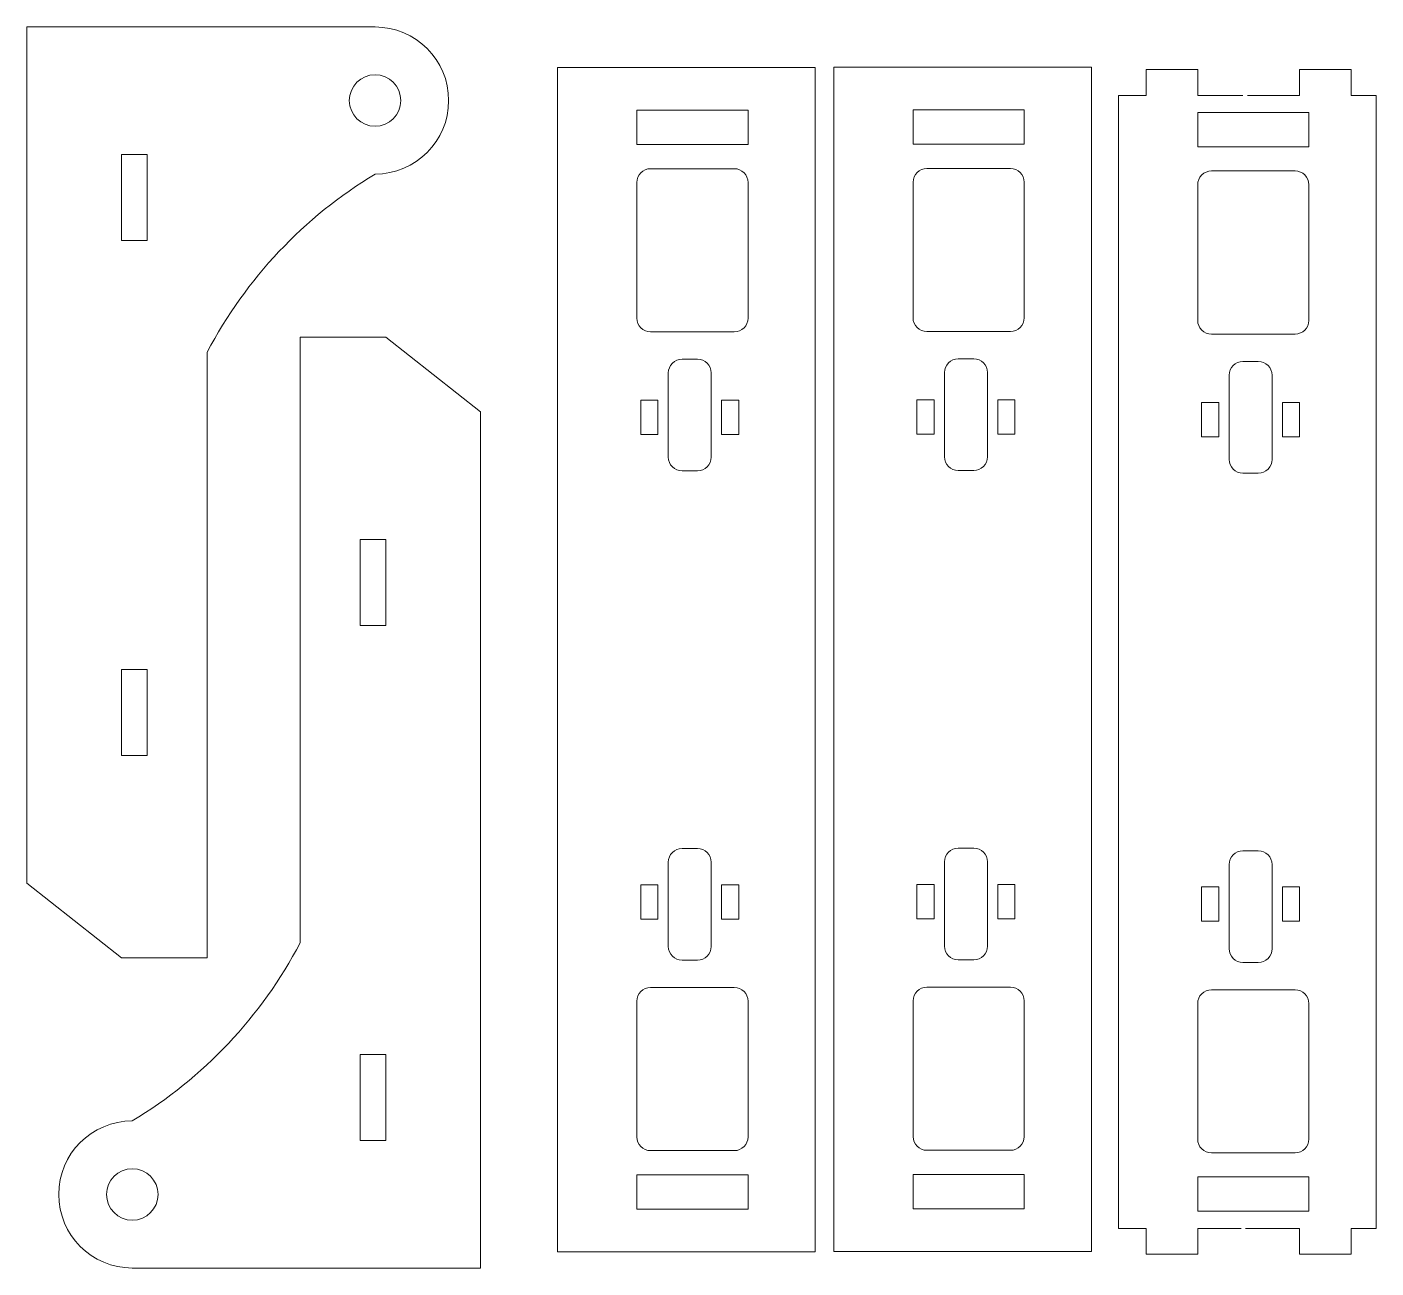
# Model space of a CAD drawing. Header units: centimetres. Extents: x -259 to 261, y 17 to 228.
# Drawn here: x -57.32 to -41.51, y 176.32 to 190.87 of the extents above; entities that cross this region are included whole.
import ezdxf

# ---------------------------------------------------------------- set-up
doc = ezdxf.new("R2010")
doc.units = ezdxf.units.CM
doc.header["$MEASUREMENT"] = 0
doc.layers.add('layer 1', color=7, linetype='Continuous')

msp = doc.modelspace()

# ---------------------------------------------------------------- linework, layer by layer
at = {"layer": 'layer 1', "color": 250, "lineweight": 9}
for points, knots in [([(-53.24024, 190.87072), (-53.24024, 190.87072), (-57.31993, 190.87072), (-57.31993, 190.87072), (-57.31993, 190.87072), (-57.31993, 190.87072), (-57.31993, 180.83529), (-57.31993, 180.83529)], [0, 0, 0, 0, 0.33333333, 0.33333333, 0.33333333, 0.33333333, 1, 1, 1, 1]), ([(-55.20691, 187.0604), (-54.75407, 187.92207), (-54.0739, 188.64363), (-53.24024, 189.14606), (-53.24024, 189.14606), (-52.76396, 189.14606), (-52.37787, 189.53237), (-52.37787, 190.00861), (-52.37787, 190.00861), (-52.37787, 190.48484), (-52.76396, 190.87072), (-53.24024, 190.87072)], [0, 0, 0, 0, 0.25, 0.25, 0.25, 0.25, 0.5, 0.5, 0.5, 0.5, 1, 1, 1, 1]), ([(-48.08195, 190.39721), (-48.08195, 190.39721), (-48.97771, 190.39721), (-48.97771, 190.39721), (-48.97771, 190.39721), (-48.97771, 190.39721), (-50.17217, 190.39721), (-50.17217, 190.39721), (-50.17217, 190.39721), (-50.17217, 190.39721), (-51.10057, 190.39721), (-51.10057, 190.39721), (-51.10057, 190.39721), (-51.10057, 190.39721), (-51.10057, 176.51164), (-51.10057, 176.51164), (-51.10057, 176.51164), (-51.10057, 176.51164), (-50.1721, 176.51164), (-50.1721, 176.51164), (-50.1721, 176.51164), (-50.1721, 176.51164), (-48.97771, 176.51164), (-48.97771, 176.51164), (-48.97771, 176.51164), (-48.97771, 176.51164), (-48.08195, 176.51163), (-48.08195, 176.51163), (-48.08195, 176.51163), (-48.08195, 181.14015), (-48.08195, 185.76869), (-48.08195, 190.39721)], [0, 0, 0, 0, 0.11111111, 0.11111111, 0.11111111, 0.11111111, 0.22222222, 0.22222222, 0.22222222, 0.22222222, 0.33333333, 0.33333333, 0.33333333, 0.33333333, 0.44444444, 0.44444444, 0.44444444, 0.44444444, 0.55555556, 0.55555556, 0.55555556, 0.55555556, 0.66666667, 0.66666667, 0.66666667, 0.66666667, 0.77777778, 0.77777778, 0.77777778, 0.77777778, 1, 1, 1, 1]), ([(-44.84505, 190.40102), (-44.84505, 190.40102), (-45.74081, 190.40102), (-45.74081, 190.40102), (-45.74081, 190.40102), (-45.74081, 190.40102), (-46.93527, 190.40102), (-46.93527, 190.40102), (-46.93527, 190.40102), (-46.93527, 190.40102), (-47.86367, 190.40102), (-47.86367, 190.40102), (-47.86367, 190.40102), (-47.86367, 190.40102), (-47.86367, 176.51546), (-47.86367, 176.51546), (-47.86367, 176.51546), (-47.86367, 176.51546), (-46.9352, 176.51546), (-46.9352, 176.51546), (-46.9352, 176.51546), (-46.9352, 176.51546), (-45.74081, 176.51546), (-45.74081, 176.51546), (-45.74081, 176.51546), (-45.74081, 176.51546), (-44.84505, 176.51545), (-44.84505, 176.51545), (-44.84505, 176.51545), (-44.84505, 181.14397), (-44.84505, 185.7725), (-44.84505, 190.40102)], [0, 0, 0, 0, 0.11111111, 0.11111111, 0.11111111, 0.11111111, 0.22222222, 0.22222222, 0.22222222, 0.22222222, 0.33333333, 0.33333333, 0.33333333, 0.33333333, 0.44444444, 0.44444444, 0.44444444, 0.44444444, 0.55555556, 0.55555556, 0.55555556, 0.55555556, 0.66666667, 0.66666667, 0.66666667, 0.66666667, 0.77777778, 0.77777778, 0.77777778, 0.77777778, 1, 1, 1, 1]), ([(-43.06846, 190.0688), (-43.06846, 190.0688), (-43.59961, 190.0688), (-43.59961, 190.0688), (-43.59961, 190.0688), (-43.59961, 190.0688), (-43.59961, 190.37069), (-43.59961, 190.37069), (-43.59961, 190.37069), (-43.59961, 190.37069), (-44.20335, 190.37069), (-44.20335, 190.37069), (-44.20335, 190.37069), (-44.20335, 190.37069), (-44.20335, 190.0688), (-44.20335, 190.0688), (-44.20335, 190.0688), (-44.20335, 190.0688), (-44.52807, 190.0688), (-44.52807, 190.0688), (-44.52807, 190.0688), (-44.52807, 190.0688), (-44.52807, 176.78693), (-44.52807, 176.78693), (-44.52807, 176.78693), (-44.52807, 176.78693), (-44.20335, 176.78693), (-44.20335, 176.78693), (-44.20335, 176.78693), (-44.20335, 176.78693), (-44.20335, 176.48512), (-44.20335, 176.48512), (-44.20335, 176.48512), (-44.20335, 176.48512), (-43.59961, 176.48512), (-43.59961, 176.48512), (-43.59961, 176.48512), (-43.59961, 176.48512), (-43.59961, 176.78693), (-43.59961, 176.78693), (-43.59961, 176.78693), (-43.59961, 176.78693), (-43.08963, 176.78693), (-43.08963, 176.78693)], [0, 0, 0, 0, 0.08333333, 0.08333333, 0.08333333, 0.08333333, 0.16666667, 0.16666667, 0.16666667, 0.16666667, 0.25, 0.25, 0.25, 0.25, 0.33333333, 0.33333333, 0.33333333, 0.33333333, 0.41666667, 0.41666667, 0.41666667, 0.41666667, 0.5, 0.5, 0.5, 0.5, 0.58333333, 0.58333333, 0.58333333, 0.58333333, 0.66666667, 0.66666667, 0.66666667, 0.66666667, 0.75, 0.75, 0.75, 0.75, 0.83333333, 0.83333333, 0.83333333, 0.83333333, 1, 1, 1, 1]), ([(-43.03803, 176.78693), (-43.03803, 176.78693), (-42.40539, 176.78693), (-42.40539, 176.78693), (-42.40539, 176.78693), (-42.40539, 176.78693), (-42.40539, 176.48512), (-42.40539, 176.48512), (-42.40539, 176.48512), (-42.40539, 176.48512), (-41.8017, 176.48512), (-41.8017, 176.48512), (-41.8017, 176.48512), (-41.8017, 176.48512), (-41.8017, 176.78693), (-41.8017, 176.78693), (-41.8017, 176.78693), (-41.8017, 176.78693), (-41.50945, 176.78693), (-41.50945, 176.78693), (-41.50945, 176.78693), (-41.50945, 176.78693), (-41.50945, 190.0688), (-41.50945, 190.0688), (-41.50945, 190.0688), (-41.50945, 190.0688), (-41.8017, 190.0688), (-41.8017, 190.0688), (-41.8017, 190.0688), (-41.8017, 190.0688), (-41.8017, 190.37069), (-41.8017, 190.37069), (-41.8017, 190.37069), (-41.8017, 190.37069), (-42.40539, 190.37069), (-42.40539, 190.37069), (-42.40539, 190.37069), (-42.40539, 190.37069), (-42.40539, 190.0688), (-42.40539, 190.0688), (-42.40539, 190.0688), (-42.40539, 190.0688), (-43.01686, 190.0688), (-43.01686, 190.0688)], [0, 0, 0, 0, 0.08333333, 0.08333333, 0.08333333, 0.08333333, 0.16666667, 0.16666667, 0.16666667, 0.16666667, 0.25, 0.25, 0.25, 0.25, 0.33333333, 0.33333333, 0.33333333, 0.33333333, 0.41666667, 0.41666667, 0.41666667, 0.41666667, 0.5, 0.5, 0.5, 0.5, 0.58333333, 0.58333333, 0.58333333, 0.58333333, 0.66666667, 0.66666667, 0.66666667, 0.66666667, 0.75, 0.75, 0.75, 0.75, 0.83333333, 0.83333333, 0.83333333, 0.83333333, 1, 1, 1, 1]), ([(-53.54205, 190.00861), (-53.54205, 189.84186), (-53.4069, 189.70654), (-53.24024, 189.70654), (-53.24024, 189.70654), (-53.07349, 189.70654), (-52.93835, 189.84186), (-52.93835, 190.00861), (-52.93835, 190.00861), (-52.93835, 190.17535), (-53.07349, 190.31023), (-53.24024, 190.31023), (-53.24024, 190.31023), (-53.4069, 190.31023), (-53.54205, 190.17535), (-53.54205, 190.00861)], [0, 0, 0, 0, 0.2, 0.2, 0.2, 0.2, 0.4, 0.4, 0.4, 0.4, 0.6, 0.6, 0.6, 0.6, 1, 1, 1, 1]), ([(-48.86938, 189.49161), (-48.86938, 189.49161), (-50.1721, 189.49161), (-50.1721, 189.49161), (-50.1721, 189.49161), (-50.1721, 189.49161), (-50.1721, 189.89412), (-50.1721, 189.89412), (-50.1721, 189.89412), (-50.1721, 189.89412), (-48.86938, 189.89412), (-48.86938, 189.89412), (-48.86938, 189.89412), (-48.86938, 189.89412), (-48.86938, 189.49161), (-48.86938, 189.49161)], [0, 0, 0, 0, 0.2, 0.2, 0.2, 0.2, 0.4, 0.4, 0.4, 0.4, 0.6, 0.6, 0.6, 0.6, 1, 1, 1, 1]), ([(-45.63247, 189.49543), (-45.63247, 189.49543), (-46.9352, 189.49543), (-46.9352, 189.49543), (-46.9352, 189.49543), (-46.9352, 189.49543), (-46.9352, 189.89794), (-46.9352, 189.89794), (-46.9352, 189.89794), (-46.9352, 189.89794), (-45.63247, 189.89794), (-45.63247, 189.89794), (-45.63247, 189.89794), (-45.63247, 189.89794), (-45.63247, 189.49543), (-45.63247, 189.49543)], [0, 0, 0, 0, 0.2, 0.2, 0.2, 0.2, 0.4, 0.4, 0.4, 0.4, 0.6, 0.6, 0.6, 0.6, 1, 1, 1, 1]), ([(-43.59961, 189.86761), (-43.59961, 189.86761), (-42.29688, 189.86761), (-42.29688, 189.86761), (-42.29688, 189.86761), (-42.29688, 189.86761), (-42.29688, 189.46509), (-42.29688, 189.46509), (-42.29688, 189.46509), (-42.29688, 189.46509), (-43.59961, 189.46509), (-43.59961, 189.46509), (-43.59961, 189.46509), (-43.59961, 189.46509), (-43.59961, 189.86761), (-43.59961, 189.86761)], [0, 0, 0, 0, 0.2, 0.2, 0.2, 0.2, 0.4, 0.4, 0.4, 0.4, 0.6, 0.6, 0.6, 0.6, 1, 1, 1, 1]), ([(-56.21311, 189.37479), (-56.21311, 189.37479), (-56.21311, 188.36863), (-56.21311, 188.36863), (-56.21311, 188.36863), (-56.21311, 188.36863), (-55.91126, 188.36863), (-55.91126, 188.36863), (-55.91126, 188.36863), (-55.91126, 188.36863), (-55.91126, 189.37479), (-55.91126, 189.37479), (-55.91126, 189.37479), (-55.91126, 189.37479), (-56.21311, 189.37479), (-56.21311, 189.37479)], [0, 0, 0, 0, 0.2, 0.2, 0.2, 0.2, 0.4, 0.4, 0.4, 0.4, 0.6, 0.6, 0.6, 0.6, 1, 1, 1, 1]), ([(-48.86938, 187.45855), (-48.86938, 187.45855), (-48.86938, 189.04833), (-48.86938, 189.04833), (-48.86938, 189.04833), (-48.86938, 189.13725), (-48.94149, 189.20932), (-49.03036, 189.20932), (-49.03036, 189.20932), (-49.03036, 189.20932), (-50.01112, 189.20932), (-50.01112, 189.20932), (-50.01112, 189.20932), (-50.10001, 189.20932), (-50.1721, 189.13722), (-50.1721, 189.04833), (-50.1721, 189.04833), (-50.1721, 189.04833), (-50.1721, 187.45855), (-50.1721, 187.45855), (-50.1721, 187.45855), (-50.1721, 187.41582), (-50.15517, 187.37487), (-50.12496, 187.34471), (-50.12496, 187.34471), (-50.0948, 187.31454), (-50.05385, 187.29757), (-50.01112, 187.29757), (-50.01112, 187.29757), (-50.01112, 187.29757), (-49.03036, 187.29757), (-49.03036, 187.29757), (-49.03036, 187.29757), (-48.94149, 187.29757), (-48.86938, 187.36964), (-48.86938, 187.45855)], [0, 0, 0, 0, 0.1, 0.1, 0.1, 0.1, 0.2, 0.2, 0.2, 0.2, 0.3, 0.3, 0.3, 0.3, 0.4, 0.4, 0.4, 0.4, 0.5, 0.5, 0.5, 0.5, 0.6, 0.6, 0.6, 0.6, 0.7, 0.7, 0.7, 0.7, 0.8, 0.8, 0.8, 0.8, 1, 1, 1, 1]), ([(-45.63247, 187.46237), (-45.63247, 187.46237), (-45.63247, 189.05215), (-45.63247, 189.05215), (-45.63247, 189.05215), (-45.63247, 189.14107), (-45.70458, 189.21314), (-45.79346, 189.21314), (-45.79346, 189.21314), (-45.79346, 189.21314), (-46.77422, 189.21314), (-46.77422, 189.21314), (-46.77422, 189.21314), (-46.86311, 189.21314), (-46.9352, 189.14104), (-46.9352, 189.05215), (-46.9352, 189.05215), (-46.9352, 189.05215), (-46.9352, 187.46237), (-46.9352, 187.46237), (-46.9352, 187.46237), (-46.9352, 187.41964), (-46.91827, 187.37869), (-46.88806, 187.34853), (-46.88806, 187.34853), (-46.8579, 187.31836), (-46.81695, 187.30139), (-46.77422, 187.30139), (-46.77422, 187.30139), (-46.77422, 187.30139), (-45.79346, 187.30139), (-45.79346, 187.30139), (-45.79346, 187.30139), (-45.70458, 187.30139), (-45.63247, 187.37345), (-45.63247, 187.46237)], [0, 0, 0, 0, 0.1, 0.1, 0.1, 0.1, 0.2, 0.2, 0.2, 0.2, 0.3, 0.3, 0.3, 0.3, 0.4, 0.4, 0.4, 0.4, 0.5, 0.5, 0.5, 0.5, 0.6, 0.6, 0.6, 0.6, 0.7, 0.7, 0.7, 0.7, 0.8, 0.8, 0.8, 0.8, 1, 1, 1, 1]), ([(-43.43862, 189.18281), (-43.48136, 189.18281), (-43.5223, 189.16587), (-43.55246, 189.13566), (-43.55246, 189.13566), (-43.58267, 189.1055), (-43.59961, 189.06455), (-43.59961, 189.02182)], [0, 0, 0, 0, 0.33333333, 0.33333333, 0.33333333, 0.33333333, 1, 1, 1, 1]), ([(-43.59961, 187.43204), (-43.59961, 187.3893), (-43.58267, 187.34836), (-43.55246, 187.3182), (-43.55246, 187.3182), (-43.5223, 187.28803), (-43.48136, 187.27105), (-43.43862, 187.27105)], [0, 0, 0, 0, 0.33333333, 0.33333333, 0.33333333, 0.33333333, 1, 1, 1, 1]), ([(-56.08543, 176.32357), (-56.08543, 176.32357), (-52.00578, 176.32357), (-52.00578, 176.32357), (-52.00578, 176.32357), (-52.00578, 176.32357), (-52.00578, 186.35896), (-52.00578, 186.35896), (-52.00578, 186.35896), (-52.00578, 186.35896), (-53.11278, 187.23421), (-53.11278, 187.23421), (-53.11278, 187.23421), (-53.11278, 187.23421), (-54.11895, 187.23421), (-54.11895, 187.23421), (-54.11895, 187.23421), (-54.11895, 187.23421), (-54.11895, 180.13402), (-54.11895, 180.13402)], [0, 0, 0, 0, 0.16666667, 0.16666667, 0.16666667, 0.16666667, 0.33333333, 0.33333333, 0.33333333, 0.33333333, 0.5, 0.5, 0.5, 0.5, 0.66666667, 0.66666667, 0.66666667, 0.66666667, 1, 1, 1, 1]), ([(-57.31993, 180.83529), (-57.31993, 180.83529), (-56.21311, 179.96008), (-56.21311, 179.96008), (-56.21311, 179.96008), (-56.21311, 179.96008), (-55.20691, 179.96008), (-55.20691, 179.96008), (-55.20691, 179.96008), (-55.20691, 179.96008), (-55.20691, 187.0604), (-55.20691, 187.0604)], [0, 0, 0, 0, 0.25, 0.25, 0.25, 0.25, 0.5, 0.5, 0.5, 0.5, 1, 1, 1, 1]), ([(-49.64262, 185.66802), (-49.68531, 185.66802), (-49.72625, 185.685), (-49.75646, 185.71517), (-49.75646, 185.71517), (-49.78662, 185.74541), (-49.80356, 185.78632), (-49.80356, 185.82905), (-49.80356, 185.82905), (-49.80356, 185.82905), (-49.80356, 186.81509), (-49.80356, 186.81509), (-49.80356, 186.81509), (-49.80356, 186.85782), (-49.78662, 186.89877), (-49.75646, 186.92897), (-49.75646, 186.92897), (-49.72625, 186.95914), (-49.68531, 186.97612), (-49.64262, 186.97612), (-49.64262, 186.97612), (-49.64262, 186.97612), (-49.46146, 186.97612), (-49.46146, 186.97612), (-49.46146, 186.97612), (-49.37259, 186.97612), (-49.30048, 186.90405), (-49.30048, 186.81509), (-49.30048, 186.81509), (-49.30048, 186.81509), (-49.30048, 185.82905), (-49.30048, 185.82905), (-49.30048, 185.82905), (-49.30048, 185.78632), (-49.31745, 185.74541), (-49.34766, 185.71517), (-49.34766, 185.71517), (-49.37787, 185.685), (-49.41877, 185.66802), (-49.46146, 185.66802), (-49.46146, 185.66802), (-49.46146, 185.66802), (-49.64262, 185.66802), (-49.64262, 185.66802)], [0, 0, 0, 0, 0.08333333, 0.08333333, 0.08333333, 0.08333333, 0.16666667, 0.16666667, 0.16666667, 0.16666667, 0.25, 0.25, 0.25, 0.25, 0.33333333, 0.33333333, 0.33333333, 0.33333333, 0.41666667, 0.41666667, 0.41666667, 0.41666667, 0.5, 0.5, 0.5, 0.5, 0.58333333, 0.58333333, 0.58333333, 0.58333333, 0.66666667, 0.66666667, 0.66666667, 0.66666667, 0.75, 0.75, 0.75, 0.75, 0.83333333, 0.83333333, 0.83333333, 0.83333333, 1, 1, 1, 1]), ([(-46.40572, 185.67184), (-46.44841, 185.67184), (-46.48935, 185.68882), (-46.51955, 185.71899), (-46.51955, 185.71899), (-46.54972, 185.74923), (-46.56666, 185.79013), (-46.56666, 185.83287), (-46.56666, 185.83287), (-46.56666, 185.83287), (-46.56666, 186.81891), (-46.56666, 186.81891), (-46.56666, 186.81891), (-46.56666, 186.86164), (-46.54972, 186.90259), (-46.51955, 186.93279), (-46.51955, 186.93279), (-46.48935, 186.96296), (-46.44841, 186.97994), (-46.40572, 186.97994), (-46.40572, 186.97994), (-46.40572, 186.97994), (-46.22456, 186.97994), (-46.22456, 186.97994), (-46.22456, 186.97994), (-46.13569, 186.97994), (-46.06357, 186.90787), (-46.06357, 186.81891), (-46.06357, 186.81891), (-46.06357, 186.81891), (-46.06357, 185.83287), (-46.06357, 185.83287), (-46.06357, 185.83287), (-46.06357, 185.79013), (-46.08055, 185.74923), (-46.11076, 185.71899), (-46.11076, 185.71899), (-46.14097, 185.68882), (-46.18187, 185.67184), (-46.22456, 185.67184), (-46.22456, 185.67184), (-46.22456, 185.67184), (-46.40572, 185.67184), (-46.40572, 185.67184)], [0, 0, 0, 0, 0.08333333, 0.08333333, 0.08333333, 0.08333333, 0.16666667, 0.16666667, 0.16666667, 0.16666667, 0.25, 0.25, 0.25, 0.25, 0.33333333, 0.33333333, 0.33333333, 0.33333333, 0.41666667, 0.41666667, 0.41666667, 0.41666667, 0.5, 0.5, 0.5, 0.5, 0.58333333, 0.58333333, 0.58333333, 0.58333333, 0.66666667, 0.66666667, 0.66666667, 0.66666667, 0.75, 0.75, 0.75, 0.75, 0.83333333, 0.83333333, 0.83333333, 0.83333333, 1, 1, 1, 1]), ([(-43.23106, 186.78858), (-43.23106, 186.83131), (-43.21412, 186.87225), (-43.18396, 186.90246), (-43.18396, 186.90246), (-43.15376, 186.93263), (-43.11281, 186.9496), (-43.07012, 186.9496)], [0, 0, 0, 0, 0.33333333, 0.33333333, 0.33333333, 0.33333333, 1, 1, 1, 1]), ([(-49.92495, 186.09231), (-49.92495, 186.09231), (-49.92495, 186.49477), (-49.92495, 186.49477), (-49.92495, 186.49477), (-49.92495, 186.49477), (-50.12618, 186.49477), (-50.12618, 186.49477), (-50.12618, 186.49477), (-50.12618, 186.49477), (-50.12618, 186.09231), (-50.12618, 186.09231), (-50.12618, 186.09231), (-50.12618, 186.09231), (-49.92495, 186.09231), (-49.92495, 186.09231)], [0, 0, 0, 0, 0.2, 0.2, 0.2, 0.2, 0.4, 0.4, 0.4, 0.4, 0.6, 0.6, 0.6, 0.6, 1, 1, 1, 1]), ([(-48.97789, 186.09231), (-48.97789, 186.09231), (-49.17917, 186.09231), (-49.17917, 186.09231), (-49.17917, 186.09231), (-49.17917, 186.09231), (-49.17917, 186.49477), (-49.17917, 186.49477), (-49.17917, 186.49477), (-49.17917, 186.49477), (-48.97789, 186.49477), (-48.97789, 186.49477), (-48.97789, 186.49477), (-48.97789, 186.49477), (-48.97789, 186.09231), (-48.97789, 186.09231)], [0, 0, 0, 0, 0.2, 0.2, 0.2, 0.2, 0.4, 0.4, 0.4, 0.4, 0.6, 0.6, 0.6, 0.6, 1, 1, 1, 1]), ([(-46.68805, 186.09613), (-46.68805, 186.09613), (-46.68805, 186.49859), (-46.68805, 186.49859), (-46.68805, 186.49859), (-46.68805, 186.49859), (-46.88928, 186.49859), (-46.88928, 186.49859), (-46.88928, 186.49859), (-46.88928, 186.49859), (-46.88928, 186.09613), (-46.88928, 186.09613), (-46.88928, 186.09613), (-46.88928, 186.09613), (-46.68805, 186.09613), (-46.68805, 186.09613)], [0, 0, 0, 0, 0.2, 0.2, 0.2, 0.2, 0.4, 0.4, 0.4, 0.4, 0.6, 0.6, 0.6, 0.6, 1, 1, 1, 1]), ([(-45.74099, 186.09613), (-45.74099, 186.09613), (-45.94226, 186.09613), (-45.94226, 186.09613), (-45.94226, 186.09613), (-45.94226, 186.09613), (-45.94226, 186.49859), (-45.94226, 186.49859), (-45.94226, 186.49859), (-45.94226, 186.49859), (-45.74099, 186.49859), (-45.74099, 186.49859), (-45.74099, 186.49859), (-45.74099, 186.49859), (-45.74099, 186.09613), (-45.74099, 186.09613)], [0, 0, 0, 0, 0.2, 0.2, 0.2, 0.2, 0.4, 0.4, 0.4, 0.4, 0.6, 0.6, 0.6, 0.6, 1, 1, 1, 1]), ([(-43.35245, 186.46826), (-43.35245, 186.46826), (-43.55368, 186.46826), (-43.55368, 186.46826), (-43.55368, 186.46826), (-43.55368, 186.46826), (-43.55368, 186.0658), (-43.55368, 186.0658), (-43.55368, 186.0658), (-43.55368, 186.0658), (-43.35245, 186.0658), (-43.35245, 186.0658), (-43.35245, 186.0658), (-43.35245, 186.0658), (-43.35245, 186.46826), (-43.35245, 186.46826)], [0, 0, 0, 0, 0.2, 0.2, 0.2, 0.2, 0.4, 0.4, 0.4, 0.4, 0.6, 0.6, 0.6, 0.6, 1, 1, 1, 1]), ([(-42.60667, 186.46826), (-42.60667, 186.46826), (-42.40539, 186.46826), (-42.40539, 186.46826), (-42.40539, 186.46826), (-42.40539, 186.46826), (-42.40539, 186.0658), (-42.40539, 186.0658), (-42.40539, 186.0658), (-42.40539, 186.0658), (-42.60667, 186.0658), (-42.60667, 186.0658), (-42.60667, 186.0658), (-42.60667, 186.0658), (-42.60667, 186.46826), (-42.60667, 186.46826)], [0, 0, 0, 0, 0.2, 0.2, 0.2, 0.2, 0.4, 0.4, 0.4, 0.4, 0.6, 0.6, 0.6, 0.6, 1, 1, 1, 1]), ([(-43.07012, 185.64151), (-43.11281, 185.64151), (-43.15376, 185.65849), (-43.18396, 185.68865), (-43.18396, 185.68865), (-43.21412, 185.7189), (-43.23106, 185.7598), (-43.23106, 185.80254)], [0, 0, 0, 0, 0.33333333, 0.33333333, 0.33333333, 0.33333333, 1, 1, 1, 1]), ([(-42.72798, 185.80254), (-42.72798, 185.7598), (-42.74495, 185.7189), (-42.77517, 185.68865), (-42.77517, 185.68865), (-42.80537, 185.65849), (-42.84627, 185.64151), (-42.88896, 185.64151)], [0, 0, 0, 0, 0.33333333, 0.33333333, 0.33333333, 0.33333333, 1, 1, 1, 1]), ([(-53.41441, 183.85656), (-53.41441, 183.85656), (-53.41441, 184.86276), (-53.41441, 184.86276), (-53.41441, 184.86276), (-53.41441, 184.86276), (-53.11278, 184.86276), (-53.11278, 184.86276), (-53.11278, 184.86276), (-53.11278, 184.86276), (-53.11278, 183.85656), (-53.11278, 183.85656), (-53.11278, 183.85656), (-53.11278, 183.85656), (-53.41441, 183.85656), (-53.41441, 183.85656)], [0, 0, 0, 0, 0.2, 0.2, 0.2, 0.2, 0.4, 0.4, 0.4, 0.4, 0.6, 0.6, 0.6, 0.6, 1, 1, 1, 1]), ([(-55.91126, 183.33782), (-55.91126, 183.33782), (-55.91126, 182.33165), (-55.91126, 182.33165), (-55.91126, 182.33165), (-55.91126, 182.33165), (-56.21311, 182.33165), (-56.21311, 182.33165), (-56.21311, 182.33165), (-56.21311, 182.33165), (-56.21311, 183.33782), (-56.21311, 183.33782), (-56.21311, 183.33782), (-56.21311, 183.33782), (-55.91126, 183.33782), (-55.91126, 183.33782)], [0, 0, 0, 0, 0.2, 0.2, 0.2, 0.2, 0.4, 0.4, 0.4, 0.4, 0.6, 0.6, 0.6, 0.6, 1, 1, 1, 1]), ([(-49.64262, 179.93267), (-49.7313, 179.93267), (-49.80356, 180.00475), (-49.80356, 180.09371), (-49.80356, 180.09371), (-49.80356, 180.09371), (-49.80356, 181.07979), (-49.80356, 181.07979), (-49.80356, 181.07979), (-49.80356, 181.16867), (-49.73153, 181.24078), (-49.64262, 181.24078), (-49.64262, 181.24078), (-49.64262, 181.24078), (-49.46146, 181.24078), (-49.46146, 181.24078), (-49.46146, 181.24078), (-49.37259, 181.24078), (-49.30048, 181.16867), (-49.30048, 181.07979), (-49.30048, 181.07979), (-49.30048, 181.07979), (-49.30048, 180.09371), (-49.30048, 180.09371), (-49.30048, 180.09371), (-49.30048, 180.00484), (-49.37282, 179.93267), (-49.46146, 179.93267), (-49.46146, 179.93267), (-49.46146, 179.93267), (-49.64262, 179.93267), (-49.64262, 179.93267)], [0, 0, 0, 0, 0.11111111, 0.11111111, 0.11111111, 0.11111111, 0.22222222, 0.22222222, 0.22222222, 0.22222222, 0.33333333, 0.33333333, 0.33333333, 0.33333333, 0.44444444, 0.44444444, 0.44444444, 0.44444444, 0.55555556, 0.55555556, 0.55555556, 0.55555556, 0.66666667, 0.66666667, 0.66666667, 0.66666667, 0.77777778, 0.77777778, 0.77777778, 0.77777778, 1, 1, 1, 1]), ([(-46.40572, 179.93649), (-46.4944, 179.93649), (-46.56666, 180.00857), (-46.56666, 180.09753), (-46.56666, 180.09753), (-46.56666, 180.09753), (-46.56666, 181.08361), (-46.56666, 181.08361), (-46.56666, 181.08361), (-46.56666, 181.17248), (-46.49463, 181.2446), (-46.40572, 181.2446), (-46.40572, 181.2446), (-46.40572, 181.2446), (-46.22456, 181.2446), (-46.22456, 181.2446), (-46.22456, 181.2446), (-46.13569, 181.2446), (-46.06357, 181.17248), (-46.06357, 181.08361), (-46.06357, 181.08361), (-46.06357, 181.08361), (-46.06357, 180.09753), (-46.06357, 180.09753), (-46.06357, 180.09753), (-46.06357, 180.00866), (-46.13592, 179.93649), (-46.22456, 179.93649), (-46.22456, 179.93649), (-46.22456, 179.93649), (-46.40572, 179.93649), (-46.40572, 179.93649)], [0, 0, 0, 0, 0.11111111, 0.11111111, 0.11111111, 0.11111111, 0.22222222, 0.22222222, 0.22222222, 0.22222222, 0.33333333, 0.33333333, 0.33333333, 0.33333333, 0.44444444, 0.44444444, 0.44444444, 0.44444444, 0.55555556, 0.55555556, 0.55555556, 0.55555556, 0.66666667, 0.66666667, 0.66666667, 0.66666667, 0.77777778, 0.77777778, 0.77777778, 0.77777778, 1, 1, 1, 1]), ([(-49.92495, 180.41407), (-49.92495, 180.41407), (-49.92495, 180.81653), (-49.92495, 180.81653), (-49.92495, 180.81653), (-49.92495, 180.81653), (-50.12618, 180.81653), (-50.12618, 180.81653), (-50.12618, 180.81653), (-50.12618, 180.81653), (-50.12618, 180.41407), (-50.12618, 180.41407), (-50.12618, 180.41407), (-50.12618, 180.41407), (-49.92495, 180.41407), (-49.92495, 180.41407)], [0, 0, 0, 0, 0.2, 0.2, 0.2, 0.2, 0.4, 0.4, 0.4, 0.4, 0.6, 0.6, 0.6, 0.6, 1, 1, 1, 1]), ([(-48.97789, 180.41407), (-48.97789, 180.41407), (-49.17917, 180.41407), (-49.17917, 180.41407), (-49.17917, 180.41407), (-49.17917, 180.41407), (-49.17917, 180.81653), (-49.17917, 180.81653), (-49.17917, 180.81653), (-49.17917, 180.81653), (-48.97789, 180.81653), (-48.97789, 180.81653), (-48.97789, 180.81653), (-48.97789, 180.81653), (-48.97789, 180.41407), (-48.97789, 180.41407)], [0, 0, 0, 0, 0.2, 0.2, 0.2, 0.2, 0.4, 0.4, 0.4, 0.4, 0.6, 0.6, 0.6, 0.6, 1, 1, 1, 1]), ([(-46.68805, 180.41789), (-46.68805, 180.41789), (-46.68805, 180.82035), (-46.68805, 180.82035), (-46.68805, 180.82035), (-46.68805, 180.82035), (-46.88928, 180.82035), (-46.88928, 180.82035), (-46.88928, 180.82035), (-46.88928, 180.82035), (-46.88928, 180.41789), (-46.88928, 180.41789), (-46.88928, 180.41789), (-46.88928, 180.41789), (-46.68805, 180.41789), (-46.68805, 180.41789)], [0, 0, 0, 0, 0.2, 0.2, 0.2, 0.2, 0.4, 0.4, 0.4, 0.4, 0.6, 0.6, 0.6, 0.6, 1, 1, 1, 1]), ([(-45.74099, 180.41789), (-45.74099, 180.41789), (-45.94226, 180.41789), (-45.94226, 180.41789), (-45.94226, 180.41789), (-45.94226, 180.41789), (-45.94226, 180.82035), (-45.94226, 180.82035), (-45.94226, 180.82035), (-45.94226, 180.82035), (-45.74099, 180.82035), (-45.74099, 180.82035), (-45.74099, 180.82035), (-45.74099, 180.82035), (-45.74099, 180.41789), (-45.74099, 180.41789)], [0, 0, 0, 0, 0.2, 0.2, 0.2, 0.2, 0.4, 0.4, 0.4, 0.4, 0.6, 0.6, 0.6, 0.6, 1, 1, 1, 1]), ([(-43.55368, 180.79002), (-43.55368, 180.79002), (-43.55368, 180.38755), (-43.55368, 180.38755), (-43.55368, 180.38755), (-43.55368, 180.38755), (-43.35245, 180.38755), (-43.35245, 180.38755), (-43.35245, 180.38755), (-43.35245, 180.38755), (-43.35245, 180.79002), (-43.35245, 180.79002), (-43.35245, 180.79002), (-43.35245, 180.79002), (-43.55368, 180.79002), (-43.55368, 180.79002)], [0, 0, 0, 0, 0.2, 0.2, 0.2, 0.2, 0.4, 0.4, 0.4, 0.4, 0.6, 0.6, 0.6, 0.6, 1, 1, 1, 1]), ([(-42.60667, 180.79002), (-42.60667, 180.79002), (-42.40539, 180.79002), (-42.40539, 180.79002), (-42.40539, 180.79002), (-42.40539, 180.79002), (-42.40539, 180.38755), (-42.40539, 180.38755), (-42.40539, 180.38755), (-42.40539, 180.38755), (-42.60667, 180.38755), (-42.60667, 180.38755), (-42.60667, 180.38755), (-42.60667, 180.38755), (-42.60667, 180.79002), (-42.60667, 180.79002)], [0, 0, 0, 0, 0.2, 0.2, 0.2, 0.2, 0.4, 0.4, 0.4, 0.4, 0.6, 0.6, 0.6, 0.6, 1, 1, 1, 1]), ([(-43.07012, 179.90616), (-43.11281, 179.90616), (-43.15376, 179.92319), (-43.18396, 179.95339), (-43.18396, 179.95339), (-43.21412, 179.98356), (-43.23106, 180.02446), (-43.23106, 180.0672)], [0, 0, 0, 0, 0.33333333, 0.33333333, 0.33333333, 0.33333333, 1, 1, 1, 1]), ([(-42.72798, 180.0672), (-42.72798, 180.02446), (-42.74495, 179.98356), (-42.77517, 179.95339), (-42.77517, 179.95339), (-42.80537, 179.92319), (-42.84627, 179.90616), (-42.88896, 179.90616)], [0, 0, 0, 0, 0.33333333, 0.33333333, 0.33333333, 0.33333333, 1, 1, 1, 1]), ([(-49.03036, 177.69944), (-48.94149, 177.69944), (-48.86938, 177.77159), (-48.86938, 177.86045), (-48.86938, 177.86045), (-48.86938, 177.86045), (-48.86938, 179.45024), (-48.86938, 179.45024), (-48.86938, 179.45024), (-48.86938, 179.53916), (-48.94149, 179.61123), (-49.03036, 179.61123), (-49.03036, 179.61123), (-49.03036, 179.61123), (-50.01112, 179.61123), (-50.01112, 179.61123), (-50.01112, 179.61123), (-50.10002, 179.61123), (-50.1721, 179.53912), (-50.1721, 179.45024), (-50.1721, 179.45024), (-50.1721, 179.45024), (-50.1721, 177.86045), (-50.1721, 177.86045), (-50.1721, 177.86045), (-50.1721, 177.77158), (-50.09987, 177.69944), (-50.01112, 177.69944), (-50.01112, 177.69944), (-50.01112, 177.69944), (-49.03036, 177.69944), (-49.03036, 177.69944)], [0, 0, 0, 0, 0.11111111, 0.11111111, 0.11111111, 0.11111111, 0.22222222, 0.22222222, 0.22222222, 0.22222222, 0.33333333, 0.33333333, 0.33333333, 0.33333333, 0.44444444, 0.44444444, 0.44444444, 0.44444444, 0.55555556, 0.55555556, 0.55555556, 0.55555556, 0.66666667, 0.66666667, 0.66666667, 0.66666667, 0.77777778, 0.77777778, 0.77777778, 0.77777778, 1, 1, 1, 1]), ([(-45.79346, 177.70325), (-45.70458, 177.70325), (-45.63247, 177.77541), (-45.63247, 177.86427), (-45.63247, 177.86427), (-45.63247, 177.86427), (-45.63247, 179.45406), (-45.63247, 179.45406), (-45.63247, 179.45406), (-45.63247, 179.54297), (-45.70458, 179.61505), (-45.79346, 179.61505), (-45.79346, 179.61505), (-45.79346, 179.61505), (-46.77422, 179.61505), (-46.77422, 179.61505), (-46.77422, 179.61505), (-46.86312, 179.61505), (-46.9352, 179.54294), (-46.9352, 179.45406), (-46.9352, 179.45406), (-46.9352, 179.45406), (-46.9352, 177.86427), (-46.9352, 177.86427), (-46.9352, 177.86427), (-46.9352, 177.7754), (-46.86297, 177.70325), (-46.77422, 177.70325), (-46.77422, 177.70325), (-46.77422, 177.70325), (-45.79346, 177.70325), (-45.79346, 177.70325)], [0, 0, 0, 0, 0.11111111, 0.11111111, 0.11111111, 0.11111111, 0.22222222, 0.22222222, 0.22222222, 0.22222222, 0.33333333, 0.33333333, 0.33333333, 0.33333333, 0.44444444, 0.44444444, 0.44444444, 0.44444444, 0.55555556, 0.55555556, 0.55555556, 0.55555556, 0.66666667, 0.66666667, 0.66666667, 0.66666667, 0.77777778, 0.77777778, 0.77777778, 0.77777778, 1, 1, 1, 1]), ([(-43.43862, 179.58472), (-43.48136, 179.58472), (-43.5223, 179.56778), (-43.55246, 179.53757), (-43.55246, 179.53757), (-43.58267, 179.50741), (-43.59961, 179.46643), (-43.59961, 179.42373)], [0, 0, 0, 0, 0.33333333, 0.33333333, 0.33333333, 0.33333333, 1, 1, 1, 1]), ([(-53.41441, 178.82592), (-53.41441, 178.82592), (-53.41441, 177.81976), (-53.41441, 177.81976), (-53.41441, 177.81976), (-53.41441, 177.81976), (-53.11278, 177.81976), (-53.11278, 177.81976), (-53.11278, 177.81976), (-53.11278, 177.81976), (-53.11278, 178.82592), (-53.11278, 178.82592), (-53.11278, 178.82592), (-53.11278, 178.82592), (-53.41441, 178.82592), (-53.41441, 178.82592)], [0, 0, 0, 0, 0.2, 0.2, 0.2, 0.2, 0.4, 0.4, 0.4, 0.4, 0.6, 0.6, 0.6, 0.6, 1, 1, 1, 1]), ([(-56.08543, 178.04823), (-56.56166, 178.04823), (-56.94798, 177.66214), (-56.94798, 177.1859), (-56.94798, 177.1859), (-56.94798, 176.70967), (-56.56166, 176.32357), (-56.08543, 176.32357)], [0, 0, 0, 0, 0.33333333, 0.33333333, 0.33333333, 0.33333333, 1, 1, 1, 1]), ([(-43.59961, 177.83395), (-43.59961, 177.79126), (-43.58267, 177.75031), (-43.55246, 177.72015), (-43.55246, 177.72015), (-43.5223, 177.68994), (-43.48136, 177.67292), (-43.43862, 177.67292)], [0, 0, 0, 0, 0.33333333, 0.33333333, 0.33333333, 0.33333333, 1, 1, 1, 1]), ([(-55.7838, 177.1859), (-55.7838, 177.35261), (-55.91868, 177.48775), (-56.08543, 177.48775), (-56.08543, 177.48775), (-56.25218, 177.48775), (-56.3875, 177.35261), (-56.3875, 177.1859), (-56.3875, 177.1859), (-56.3875, 177.0192), (-56.25218, 176.88405), (-56.08543, 176.88405), (-56.08543, 176.88405), (-55.91868, 176.88405), (-55.7838, 177.0192), (-55.7838, 177.1859)], [0, 0, 0, 0, 0.2, 0.2, 0.2, 0.2, 0.4, 0.4, 0.4, 0.4, 0.6, 0.6, 0.6, 0.6, 1, 1, 1, 1]), ([(-48.86938, 177.01472), (-48.86938, 177.01472), (-48.86938, 177.41723), (-48.86938, 177.41723), (-48.86938, 177.41723), (-48.86938, 177.41723), (-50.1721, 177.41723), (-50.1721, 177.41723), (-50.1721, 177.41723), (-50.1721, 177.41723), (-50.1721, 177.01472), (-50.1721, 177.01472), (-50.1721, 177.01472), (-50.1721, 177.01472), (-48.86938, 177.01472), (-48.86938, 177.01472)], [0, 0, 0, 0, 0.2, 0.2, 0.2, 0.2, 0.4, 0.4, 0.4, 0.4, 0.6, 0.6, 0.6, 0.6, 1, 1, 1, 1]), ([(-45.63247, 177.01854), (-45.63247, 177.01854), (-45.63247, 177.42104), (-45.63247, 177.42104), (-45.63247, 177.42104), (-45.63247, 177.42104), (-46.9352, 177.42104), (-46.9352, 177.42104), (-46.9352, 177.42104), (-46.9352, 177.42104), (-46.9352, 177.01854), (-46.9352, 177.01854), (-46.9352, 177.01854), (-46.9352, 177.01854), (-45.63247, 177.01854), (-45.63247, 177.01854)], [0, 0, 0, 0, 0.2, 0.2, 0.2, 0.2, 0.4, 0.4, 0.4, 0.4, 0.6, 0.6, 0.6, 0.6, 1, 1, 1, 1]), ([(-42.29688, 177.39071), (-42.29688, 177.39071), (-43.59961, 177.39071), (-43.59961, 177.39071), (-43.59961, 177.39071), (-43.59961, 177.39071), (-43.59961, 176.98821), (-43.59961, 176.98821), (-43.59961, 176.98821), (-43.59961, 176.98821), (-42.29688, 176.98821), (-42.29688, 176.98821), (-42.29688, 176.98821), (-42.29688, 176.98821), (-42.29688, 177.39071), (-42.29688, 177.39071)], [0, 0, 0, 0, 0.2, 0.2, 0.2, 0.2, 0.4, 0.4, 0.4, 0.4, 0.6, 0.6, 0.6, 0.6, 1, 1, 1, 1])]:
    msp.add_open_spline(points, degree=3, knots=knots, dxfattribs=at)
for points in [[(-42.45786, 189.18281), (-42.45786, 189.18281), (-43.43862, 189.18281), (-43.43862, 189.18281)], [(-42.29688, 189.02182), (-42.29688, 189.11074), (-42.36899, 189.18281), (-42.45786, 189.18281)], [(-43.59961, 189.02182), (-43.59961, 189.02182), (-43.59961, 187.43204), (-43.59961, 187.43204)], [(-42.29688, 187.43204), (-42.29688, 187.43204), (-42.29688, 189.02182), (-42.29688, 189.02182)], [(-42.45786, 187.27105), (-42.36899, 187.27105), (-42.29688, 187.34312), (-42.29688, 187.43204)], [(-43.43862, 187.27105), (-43.43862, 187.27105), (-42.45786, 187.27105), (-42.45786, 187.27105)], [(-43.07012, 186.9496), (-43.07012, 186.9496), (-42.88896, 186.9496), (-42.88896, 186.9496)], [(-42.88896, 186.9496), (-42.80009, 186.9496), (-42.72798, 186.87754), (-42.72798, 186.78858)], [(-43.23106, 185.80254), (-43.23106, 185.80254), (-43.23106, 186.78858), (-43.23106, 186.78858)], [(-42.72798, 186.78858), (-42.72798, 186.78858), (-42.72798, 185.80254), (-42.72798, 185.80254)], [(-42.88896, 185.64151), (-42.88896, 185.64151), (-43.07012, 185.64151), (-43.07012, 185.64151)], [(-43.23106, 181.05328), (-43.23106, 181.14215), (-43.15904, 181.21426), (-43.07012, 181.21426)], [(-43.07012, 181.21426), (-43.07012, 181.21426), (-42.88896, 181.21426), (-42.88896, 181.21426)], [(-42.88896, 181.21426), (-42.80009, 181.21426), (-42.72798, 181.14215), (-42.72798, 181.05328)], [(-43.23106, 180.0672), (-43.23106, 180.0672), (-43.23106, 181.05328), (-43.23106, 181.05328)], [(-42.72798, 181.05328), (-42.72798, 181.05328), (-42.72798, 180.0672), (-42.72798, 180.0672)], [(-54.11895, 180.13402), (-54.57161, 179.27221), (-55.25169, 178.55092), (-56.08543, 178.04823)], [(-42.88896, 179.90616), (-42.88896, 179.90616), (-43.07012, 179.90616), (-43.07012, 179.90616)], [(-42.45786, 179.58472), (-42.45786, 179.58472), (-43.43862, 179.58472), (-43.43862, 179.58472)], [(-42.29688, 179.42373), (-42.29688, 179.51265), (-42.36899, 179.58472), (-42.45786, 179.58472)], [(-43.59961, 179.42373), (-43.59961, 179.42373), (-43.59961, 177.83395), (-43.59961, 177.83395)], [(-42.29688, 177.83395), (-42.29688, 177.83395), (-42.29688, 179.42373), (-42.29688, 179.42373)], [(-42.45786, 177.67292), (-42.36899, 177.67292), (-42.29688, 177.74508), (-42.29688, 177.83395)], [(-43.43862, 177.67292), (-43.43862, 177.67292), (-42.45786, 177.67292), (-42.45786, 177.67292)]]:
    msp.add_open_spline(points, degree=3, dxfattribs=at)

doc.saveas('drawing.dxf')
